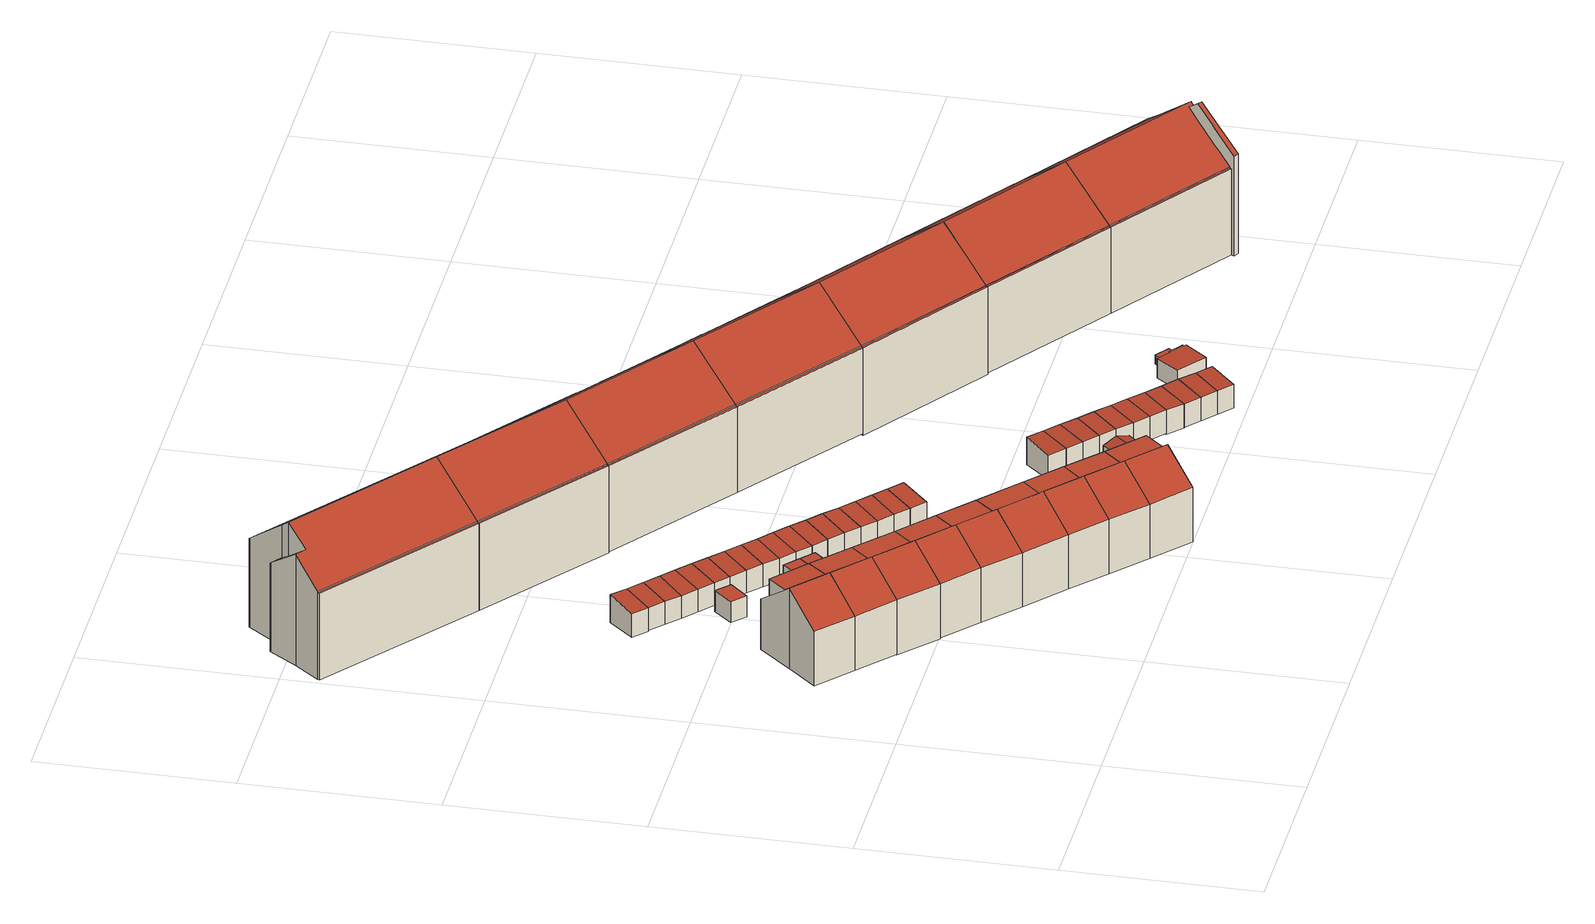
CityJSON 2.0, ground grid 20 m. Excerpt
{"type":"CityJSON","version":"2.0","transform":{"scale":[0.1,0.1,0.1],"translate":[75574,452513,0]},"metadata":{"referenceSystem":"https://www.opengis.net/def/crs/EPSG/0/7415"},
"CityObjects":{
"building1":{"type":"Building","attributes":{"Volume":315.46,"Dakoppervlakte":48.17,"Muuroppervlakte":195.97,"Vloeroppervlakte":41.1,"hoogte_Z_max_in_m_NAP":9.95,"GEB_DOEL":"woonfunctie","dateOfConstruction":"1934-01-01","measuredHeight":8.97},"geometry":[{"type":"Solid","lod":"2","boundaries":[[[[0,1,2,3,4,5,6,7,8,9,10]],[[11,12,13,14]],[[15,16,12,11]],[[15,17,18,16]],[[19,20,21,22,23]],[[8,7,18,17]],[[23,22,21,3,2,1]],[[19,11,14]],[[12,20,13]],[[6,5,4,3,21,20,12,16,18,7]],[[23,1,0,10,9,15,11,19]],[[14,13,20,19]],[[9,8,17,15]]]],"semantics":{"surfaces":[{"type":"GroundSurface"},{"type":"RoofSurface"},{"type":"WallSurface"}],"values":[[0,1,1,1,1,2,2,2,2,2,2,2,2]]}}]},
"building2":{"type":"Building","attributes":{"Volume":326.72,"Dakoppervlakte":49.92,"Muuroppervlakte":198.35,"Vloeroppervlakte":42.59,"hoogte_Z_max_in_m_NAP":9.95,"GEB_DOEL":"woonfunctie","dateOfConstruction":"1934-01-01","measuredHeight":8.97},"geometry":[{"type":"Solid","lod":"2","boundaries":[[[[4,3,24,25,26,27,28,29,7,6,5]],[[13,12,30,31]],[[16,32,30,12]],[[16,18,33,32]],[[20,34,35,36,21]],[[29,33,18,7]],[[28,32,33,29]],[[13,20,12]],[[31,30,34]],[[30,32,28,27,26,25,35,34]],[[7,18,16,12,20,21,3,4,5,6]],[[34,20,13,31]],[[21,36,35,25,24,3]]]],"semantics":{"surfaces":[{"type":"GroundSurface"},{"type":"RoofSurface"},{"type":"WallSurface"}],"values":[[0,1,1,1,1,2,2,2,2,2,2,2,2]]}}]},
"building3":{"type":"Building","attributes":{"Volume":353.32,"Dakoppervlakte":56.88,"Muuroppervlakte":211.05,"Vloeroppervlakte":51.11,"hoogte_Z_max_in_m_NAP":9.95,"GEB_DOEL":"woonfunctie","dateOfConstruction":"1934-01-01","measuredHeight":9.05},"geometry":[{"type":"Solid","lod":"2","boundaries":[[[[37,38,39,40,41,42,43,44,45,46,47,48,49,50]],[[51,52,53,54]],[[31,30,55,56]],[[32,57,55,30]],[[58,35,34,59,60]],[[32,33,61,57]],[[37,50,33,32]],[[49,61,33,50]],[[57,61,49,48,47,46,45,60,59,55]],[[35,40,39,38,37,32,30,34]],[[44,43,51,54]],[[43,42,52,51]],[[52,42,41,53]],[[58,60,45,44,54,53]],[[31,34,30]],[[56,55,59]],[[59,34,31,56]],[[41,40,35,58,53]]]],"semantics":{"surfaces":[{"type":"GroundSurface"},{"type":"RoofSurface"},{"type":"WallSurface"}],"values":[[0,1,1,1,1,1,2,2,2,2,2,2,2,2,2,2,2,2]]}}]},
"building4":{"type":"Building","attributes":{"Volume":19.25,"Dakoppervlakte":6.87,"Muuroppervlakte":30.76,"Vloeroppervlakte":6.82,"hoogte_Z_max_in_m_NAP":3.96,"GEB_DOEL":"onbekend","dateOfConstruction":"1934-01-01","measuredHeight":3.04},"geometry":[{"type":"Solid","lod":"2","boundaries":[[[[62,63,64,65,66]],[[67,68,69,70,71]],[[63,62,67,71]],[[65,69,68,67,62,66]],[[64,70,69,65]],[[71,70,64,63]]]],"semantics":{"surfaces":[{"type":"GroundSurface"},{"type":"RoofSurface"},{"type":"WallSurface"}],"values":[[0,1,2,2,2,2]]}}]},
"building5":{"type":"Building","attributes":{"Volume":18.91,"Dakoppervlakte":6.87,"Muuroppervlakte":30.23,"Vloeroppervlakte":6.82,"hoogte_Z_max_in_m_NAP":3.96,"GEB_DOEL":"onbekend","dateOfConstruction":"1934-01-01","measuredHeight":3},"geometry":[{"type":"Solid","lod":"2","boundaries":[[[[72,73,74,75]],[[76,71,70,77]],[[72,75,71,76]],[[75,74,70,71]],[[73,77,70,74]],[[76,77,73,72]]]],"semantics":{"surfaces":[{"type":"GroundSurface"},{"type":"RoofSurface"},{"type":"WallSurface"}],"values":[[0,1,2,2,2,2]]}}]},
"building6":{"type":"Building","attributes":{"Volume":347.37,"Dakoppervlakte":59.41,"Muuroppervlakte":209.06,"Vloeroppervlakte":52.23,"hoogte_Z_max_in_m_NAP":9.95,"GEB_DOEL":"woonfunctie","dateOfConstruction":"1934-01-01","measuredHeight":8.93},"geometry":[{"type":"Solid","lod":"2","boundaries":[[[[78,79,80,81,82,83,84,85,86,87,88,89,90,91]],[[92,93,94,95,96]],[[55,97,98,56]],[[57,99,97,55]],[[57,61,100,99]],[[101,102,103,60,59]],[[80,79,61,57]],[[79,78,100,61]],[[100,78,91,90,89,88,93,102,101,97,99]],[[88,87,94,93]],[[94,87,86,95]],[[95,86,85,84,92,96]],[[92,103,102,93]],[[59,55,56]],[[97,101,98]],[[60,83,82,81,80,57,55,59]],[[101,59,56,98]],[[60,103,92,84,83]]]],"semantics":{"surfaces":[{"type":"GroundSurface"},{"type":"RoofSurface"},{"type":"WallSurface"}],"values":[[0,1,1,1,1,1,2,2,2,2,2,2,2,2,2,2,2,2]]}}]},
"building7":{"type":"Building","attributes":{"Volume":11.94,"Dakoppervlakte":5.07,"Muuroppervlakte":21.43,"Vloeroppervlakte":5.07,"hoogte_Z_max_in_m_NAP":3.41,"GEB_DOEL":"onbekend","dateOfConstruction":"1934-01-01","measuredHeight":2.35},"geometry":[{"type":"Solid","lod":"2","boundaries":[[[[104,105,106,107]],[[108,109,110,111]],[[104,107,109,108]],[[107,106,110,109]],[[105,111,110,106]],[[105,104,108,111]]]],"semantics":{"surfaces":[{"type":"GroundSurface"},{"type":"RoofSurface"},{"type":"WallSurface"}],"values":[[0,1,2,2,2,2]]}}]},
"building8":{"type":"Building","attributes":{"Volume":18.91,"Dakoppervlakte":6.87,"Muuroppervlakte":30.24,"Vloeroppervlakte":6.82,"hoogte_Z_max_in_m_NAP":3.96,"GEB_DOEL":"onbekend","dateOfConstruction":"1934-01-01","measuredHeight":3},"geometry":[{"type":"Solid","lod":"2","boundaries":[[[[112,73,72,113]],[[114,115,76,77]],[[115,114,112,113]],[[113,72,76,115]],[[72,73,77,76]],[[73,112,114,77]]]],"semantics":{"surfaces":[{"type":"GroundSurface"},{"type":"RoofSurface"},{"type":"WallSurface"}],"values":[[0,1,2,2,2,2]]}}]},
"building9":{"type":"Building","attributes":{"Volume":18.9,"Dakoppervlakte":6.87,"Muuroppervlakte":30.21,"Vloeroppervlakte":6.82,"hoogte_Z_max_in_m_NAP":3.96,"GEB_DOEL":"onbekend","dateOfConstruction":"1934-01-01","measuredHeight":2.99},"geometry":[{"type":"Solid","lod":"2","boundaries":[[[[116,117,112,113]],[[118,115,114,119]],[[116,113,115,118]],[[113,112,114,115]],[[117,119,114,112]],[[118,119,117,116]]]],"semantics":{"surfaces":[{"type":"GroundSurface"},{"type":"RoofSurface"},{"type":"WallSurface"}],"values":[[0,1,2,2,2,2]]}}]},
"building10":{"type":"Building","attributes":{"Volume":2790.19,"Dakoppervlakte":293.76,"Muuroppervlakte":685.1,"Vloeroppervlakte":238.88,"hoogte_Z_max_in_m_NAP":15.09,"GEB_DOEL":"woonfunctie","dateOfConstruction":"1950-01-01","measuredHeight":14.23},"geometry":[{"type":"Solid","lod":"2","boundaries":[[[[120,121,122,123,124,125,126,127,128,129,130,131,132,133,134,135]],[[136,137,138,139]],[[140,141,142,143,144]],[[145,146,147,148]],[[143,142,149,150,151,152]],[[153,154,155,152,151]],[[156,157,158,159,160]],[[161,162,163]],[[135,134,138,137]],[[120,136,139,121]],[[135,137,136,120]],[[140,124,123,141]],[[142,141,123,122]],[[145,148,147,160,127,126,125]],[[149,142,122,121,139]],[[153,151,150,138,134,133,132,163]],[[124,140,155]],[[128,159,158,129]],[[127,160,159,128]],[[132,131,161,163]],[[162,161,131,130,157]],[[130,129,158,157]],[[146,156,160,147]],[[157,156,146,145,154,153,163,162]],[[144,143,152]],[[140,144,152,155]],[[139,138,150,149]],[[125,124,155,154,145]]]],"semantics":{"surfaces":[{"type":"GroundSurface"},{"type":"RoofSurface"},{"type":"WallSurface"}],"values":[[0,1,1,1,1,1,1,1,2,2,2,2,2,2,2,2,2,2,2,2,2,2,2,2,2,2,2,2]]}}]},
"building11":{"type":"Building","attributes":{"Volume":349.95,"Dakoppervlakte":60.11,"Muuroppervlakte":209.84,"Vloeroppervlakte":52.99,"hoogte_Z_max_in_m_NAP":9.95,"GEB_DOEL":"woonfunctie","dateOfConstruction":"1934-01-01","measuredHeight":8.97},"geometry":[{"type":"Solid","lod":"2","boundaries":[[[[164,165,166,167,168,169,78,91,90,89,88,87]],[[93,170,171,94]],[[97,172,173,98]],[[172,97,99,174]],[[175,174,99,100]],[[176,177,102,101]],[[91,78,100,99,97,101,102,93,88,89,90]],[[78,169,175,100]],[[93,94,87,88]],[[170,165,164,171]],[[94,171,164,87]],[[177,170,93,102]],[[101,97,98]],[[172,176,173]],[[172,174,168,167,166,165,170,177,176]],[[98,173,176,101]],[[168,174,175,169]]]],"semantics":{"surfaces":[{"type":"GroundSurface"},{"type":"RoofSurface"},{"type":"WallSurface"}],"values":[[0,1,1,1,1,1,2,2,2,2,2,2,2,2,2,2,2]]}}]},
"building12":{"type":"Building","attributes":{"Volume":18.87,"Dakoppervlakte":6.87,"Muuroppervlakte":30.16,"Vloeroppervlakte":6.82,"hoogte_Z_max_in_m_NAP":3.96,"GEB_DOEL":"onbekend","dateOfConstruction":"1934-01-01","measuredHeight":2.99},"geometry":[{"type":"Solid","lod":"2","boundaries":[[[[178,117,116,179]],[[180,181,118,119]],[[181,180,178,179]],[[179,116,118,181]],[[116,117,119,118]],[[117,178,180,119]]]],"semantics":{"surfaces":[{"type":"GroundSurface"},{"type":"RoofSurface"},{"type":"WallSurface"}],"values":[[0,1,2,2,2,2]]}}]},
"building13":{"type":"Building","attributes":{"Volume":18.76,"Dakoppervlakte":6.87,"Muuroppervlakte":30,"Vloeroppervlakte":6.82,"hoogte_Z_max_in_m_NAP":3.96,"GEB_DOEL":"onbekend","dateOfConstruction":"1934-01-01","measuredHeight":2.97},"geometry":[{"type":"Solid","lod":"2","boundaries":[[[[179,182,183,178]],[[184,185,181,180]],[[184,183,182,185]],[[182,179,181,185]],[[179,178,180,181]],[[183,184,180,178]]]],"semantics":{"surfaces":[{"type":"GroundSurface"},{"type":"RoofSurface"},{"type":"WallSurface"}],"values":[[0,1,2,2,2,2]]}}]},
"building14":{"type":"Building","attributes":{"Volume":11.96,"Dakoppervlakte":4.92,"Muuroppervlakte":21.8,"Vloeroppervlakte":4.92,"hoogte_Z_max_in_m_NAP":3.41,"GEB_DOEL":"onbekend","dateOfConstruction":"1934-01-01","measuredHeight":2.43},"geometry":[{"type":"Solid","lod":"2","boundaries":[[[[186,187,188,189]],[[190,191,192,193]],[[186,189,191,190]],[[189,188,192,191]],[[192,188,187,193]],[[186,190,193,187]]]],"semantics":{"surfaces":[{"type":"GroundSurface"},{"type":"RoofSurface"},{"type":"WallSurface"}],"values":[[0,1,2,2,2,2]]}}]},
"building15":{"type":"Building","attributes":{"Volume":18.87,"Dakoppervlakte":6.87,"Muuroppervlakte":30.16,"Vloeroppervlakte":6.82,"hoogte_Z_max_in_m_NAP":3.96,"GEB_DOEL":"onbekend","dateOfConstruction":"1934-01-01","measuredHeight":2.99},"geometry":[{"type":"Solid","lod":"2","boundaries":[[[[182,194,195,183]],[[196,197,185,184]],[[197,196,195,194]],[[194,182,185,197]],[[182,183,184,185]],[[183,195,196,184]]]],"semantics":{"surfaces":[{"type":"GroundSurface"},{"type":"RoofSurface"},{"type":"WallSurface"}],"values":[[0,1,2,2,2,2]]}}]},
"building16":{"type":"Building","attributes":{"Volume":11.28,"Dakoppervlakte":4.73,"Muuroppervlakte":21.03,"Vloeroppervlakte":4.73,"hoogte_Z_max_in_m_NAP":3.41,"GEB_DOEL":"onbekend","dateOfConstruction":"1934-01-01","measuredHeight":2.39},"geometry":[{"type":"Solid","lod":"2","boundaries":[[[[186,189,198,199]],[[200,191,190,201]],[[186,199,201,190]],[[199,198,200,201]],[[189,191,200,198]],[[189,186,190,191]]]],"semantics":{"surfaces":[{"type":"GroundSurface"},{"type":"RoofSurface"},{"type":"WallSurface"}],"values":[[0,1,2,2,2,2]]}}]},
"building17":{"type":"Building","attributes":{"Volume":404.03,"Dakoppervlakte":69.57,"Muuroppervlakte":220.09,"Vloeroppervlakte":61.4,"hoogte_Z_max_in_m_NAP":9.95,"GEB_DOEL":"woonfunctie","dateOfConstruction":"1934-01-01","measuredHeight":8.97},"geometry":[{"type":"Solid","lod":"2","boundaries":[[[[202,203,204,205,206,169,168,167,166,165,164,207,208]],[[209,210,211,171,170]],[[173,172,212,213]],[[174,214,212,172]],[[174,175,215,214]],[[177,176,216,217]],[[168,169,175,174,172,176,177,170,165,166,167]],[[206,215,175,169]],[[164,165,170,171]],[[202,208,210,209]],[[210,208,207,164,171,211]],[[170,177,217,209]],[[176,172,173]],[[212,216,213]],[[216,212,214,205,204,203,202,209,217]],[[173,213,216,176]],[[206,205,214,215]]]],"semantics":{"surfaces":[{"type":"GroundSurface"},{"type":"RoofSurface"},{"type":"WallSurface"}],"values":[[0,1,1,1,1,1,2,2,2,2,2,2,2,2,2,2,2]]}}]},
"building18":{"type":"Building","attributes":{"Volume":18.71,"Dakoppervlakte":6.87,"Muuroppervlakte":29.9,"Vloeroppervlakte":6.82,"hoogte_Z_max_in_m_NAP":3.96,"GEB_DOEL":"onbekend","dateOfConstruction":"1934-01-01","measuredHeight":2.97},"geometry":[{"type":"Solid","lod":"2","boundaries":[[[[218,195,194,219]],[[196,220,221,197]],[[219,194,197,221]],[[194,195,196,197]],[[218,220,196,195]],[[221,220,218,219]]]],"semantics":{"surfaces":[{"type":"GroundSurface"},{"type":"RoofSurface"},{"type":"WallSurface"}],"values":[[0,1,2,2,2,2]]}}]},
"building19":{"type":"Building","attributes":{"Volume":18.66,"Dakoppervlakte":6.87,"Muuroppervlakte":29.83,"Vloeroppervlakte":6.82,"hoogte_Z_max_in_m_NAP":3.96,"GEB_DOEL":"onbekend","dateOfConstruction":"1934-01-01","measuredHeight":2.96},"geometry":[{"type":"Solid","lod":"2","boundaries":[[[[222,218,219,223]],[[224,225,221,220]],[[224,222,223,225]],[[223,219,221,225]],[[219,218,220,221]],[[218,222,224,220]]]],"semantics":{"surfaces":[{"type":"GroundSurface"},{"type":"RoofSurface"},{"type":"WallSurface"}],"values":[[0,1,2,2,2,2]]}}]},
"building20":{"type":"Building","attributes":{"Volume":348.16,"Dakoppervlakte":60,"Muuroppervlakte":209.13,"Vloeroppervlakte":52.87,"hoogte_Z_max_in_m_NAP":9.95,"GEB_DOEL":"woonfunctie","dateOfConstruction":"1934-01-01","measuredHeight":8.94},"geometry":[{"type":"Solid","lod":"2","boundaries":[[[[226,227,228,206,205,204,203,202,208,229,230,231,232]],[[210,209,233,234,235]],[[236,213,212,237]],[[214,238,237,212]],[[215,239,238,214]],[[217,216,240,241]],[[205,206,215,214]],[[206,228,239,215]],[[230,234,233,231]],[[210,235,234,230,229,208]],[[209,210,208,202]],[[209,217,241,233]],[[237,240,236]],[[213,216,212]],[[239,228,227,226,232,231,233,241,240,237,238]],[[213,236,240,216]],[[216,217,209,202,203,204,205,214,212]]]],"semantics":{"surfaces":[{"type":"GroundSurface"},{"type":"RoofSurface"},{"type":"WallSurface"}],"values":[[0,1,1,1,1,1,2,2,2,2,2,2,2,2,2,2,2]]}}]},
"building21":{"type":"Building","attributes":{"Volume":18.79,"Dakoppervlakte":6.87,"Muuroppervlakte":30.03,"Vloeroppervlakte":6.82,"hoogte_Z_max_in_m_NAP":3.96,"GEB_DOEL":"onbekend","dateOfConstruction":"1934-01-01","measuredHeight":2.98},"geometry":[{"type":"Solid","lod":"2","boundaries":[[[[242,222,223,243]],[[244,245,225,224]],[[245,244,242,243]],[[243,223,225,245]],[[223,222,224,225]],[[242,244,224,222]]]],"semantics":{"surfaces":[{"type":"GroundSurface"},{"type":"RoofSurface"},{"type":"WallSurface"}],"values":[[0,1,2,2,2,2]]}}]},
"building22":{"type":"Building","attributes":{"Volume":18.78,"Dakoppervlakte":6.87,"Muuroppervlakte":30.02,"Vloeroppervlakte":6.82,"hoogte_Z_max_in_m_NAP":3.96,"GEB_DOEL":"onbekend","dateOfConstruction":"1934-01-01","measuredHeight":2.98},"geometry":[{"type":"Solid","lod":"2","boundaries":[[[[246,242,243,247]],[[248,249,245,244]],[[248,246,247,249]],[[247,243,245,249]],[[243,242,244,245]],[[242,246,248,244]]]],"semantics":{"surfaces":[{"type":"GroundSurface"},{"type":"RoofSurface"},{"type":"WallSurface"}],"values":[[0,1,2,2,2,2]]}}]},
"building23":{"type":"Building","attributes":{"Volume":18.88,"Dakoppervlakte":6.87,"Muuroppervlakte":30.17,"Vloeroppervlakte":6.82,"hoogte_Z_max_in_m_NAP":3.96,"GEB_DOEL":"onbekend","dateOfConstruction":"1934-01-01","measuredHeight":2.99},"geometry":[{"type":"Solid","lod":"2","boundaries":[[[[247,250,251,246]],[[252,253,249,248]],[[253,252,251,250]],[[250,247,249,253]],[[247,246,248,249]],[[246,251,252,248]]]],"semantics":{"surfaces":[{"type":"GroundSurface"},{"type":"RoofSurface"},{"type":"WallSurface"}],"values":[[0,1,2,2,2,2]]}}]},
"building24":{"type":"Building","attributes":{"Volume":347.75,"Dakoppervlakte":59.73,"Muuroppervlakte":209.88,"Vloeroppervlakte":68.62,"hoogte_Z_max_in_m_NAP":9.95,"GEB_DOEL":"woonfunctie","dateOfConstruction":"1934-01-01","measuredHeight":8.98},"geometry":[{"type":"Solid","lod":"2","boundaries":[[[[254,255,256,257,258,259,228,227,226,232,231,230,260]],[[234,233,261,262,263]],[[264,236,237,265]],[[238,266,265,237]],[[238,239,267,266]],[[241,240,268,269]],[[227,228,239,238,237,240,241,233,231,232,226]],[[267,239,228,259]],[[234,263,262,254,260,230]],[[234,230,231,233]],[[255,254,262,261]],[[261,233,241,269]],[[265,268,264]],[[236,240,237]],[[268,265,266,258,257,256,255,261,269]],[[240,236,264,268]],[[259,258,266,267]]]],"semantics":{"surfaces":[{"type":"GroundSurface"},{"type":"RoofSurface"},{"type":"WallSurface"}],"values":[[0,1,1,1,1,1,2,2,2,2,2,2,2,2,2,2,2]]}}]},
"building25":{"type":"Building","attributes":{"Volume":18.71,"Dakoppervlakte":6.87,"Muuroppervlakte":29.92,"Vloeroppervlakte":6.82,"hoogte_Z_max_in_m_NAP":3.96,"GEB_DOEL":"onbekend","dateOfConstruction":"1934-01-01","measuredHeight":2.97},"geometry":[{"type":"Solid","lod":"2","boundaries":[[[[270,271,251,250]],[[252,272,273,253]],[[270,250,253,273]],[[250,251,252,253]],[[271,272,252,251]],[[273,272,271,270]]]],"semantics":{"surfaces":[{"type":"GroundSurface"},{"type":"RoofSurface"},{"type":"WallSurface"}],"values":[[0,1,2,2,2,2]]}}]},
"building26":{"type":"Building","attributes":{"Volume":18.71,"Dakoppervlakte":6.87,"Muuroppervlakte":29.92,"Vloeroppervlakte":6.82,"hoogte_Z_max_in_m_NAP":3.96,"GEB_DOEL":"onbekend","dateOfConstruction":"1934-01-01","measuredHeight":2.97},"geometry":[{"type":"Solid","lod":"2","boundaries":[[[[274,275,271,270]],[[272,276,277,273]],[[274,270,273,277]],[[270,271,272,273]],[[275,276,272,271]],[[277,276,275,274]]]],"semantics":{"surfaces":[{"type":"GroundSurface"},{"type":"RoofSurface"},{"type":"WallSurface"}],"values":[[0,1,2,2,2,2]]}}]},
"building27":{"type":"Building","attributes":{"Volume":2349.4,"Dakoppervlakte":248.41,"Muuroppervlakte":610.45,"Vloeroppervlakte":204.71,"hoogte_Z_max_in_m_NAP":15.09,"GEB_DOEL":"woonfunctie","dateOfConstruction":"1950-01-01","measuredHeight":14.16},"geometry":[{"type":"Solid","lod":"2","boundaries":[[[[131,278,279,280,281,282,283,284,285,286,135,134,133,132]],[[287,151,150,288]],[[151,287,289,153]],[[290,291,292,293,294,295]],[[161,163,296,297]],[[298,299,300,301]],[[138,137,302,303]],[[151,133,134,138,150]],[[289,287,288,303,285,284,283,299]],[[151,153,163,132,133]],[[290,279,278,291]],[[280,279,290,295]],[[278,131,161,297,291]],[[296,292,291,297]],[[299,283,282,300]],[[301,300,282,281,294]],[[281,280,295,294]],[[294,293,298,301]],[[299,298,293,292,296,163,153,289]],[[138,134,135,137]],[[135,286,302,137]],[[285,303,302,286]],[[138,303,288,150]],[[163,161,131,132]]]],"semantics":{"surfaces":[{"type":"GroundSurface"},{"type":"RoofSurface"},{"type":"WallSurface"}],"values":[[0,1,1,1,1,1,1,2,2,2,2,2,2,2,2,2,2,2,2,2,2,2,2,2]]}}]},
"building28":{"type":"Building","attributes":{"Volume":367.83,"Dakoppervlakte":63.11,"Muuroppervlakte":213.91,"Vloeroppervlakte":55.67,"hoogte_Z_max_in_m_NAP":9.95,"GEB_DOEL":"woonfunctie","dateOfConstruction":"1934-01-01","measuredHeight":8.99},"geometry":[{"type":"Solid","lod":"2","boundaries":[[[[304,305,306,307,308,309,310,259,258,257,256,255,254]],[[261,311,312,313,262]],[[265,314,315,264]],[[314,265,266,316]],[[266,267,317,316]],[[318,319,269,268]],[[266,258,259,267]],[[317,267,259,310]],[[262,254,255,261]],[[312,311,306,305]],[[262,313,312,305,304,254]],[[261,269,319,311]],[[268,265,264]],[[314,318,315]],[[311,319,318,314,316,317,310,309,308,307,306]],[[264,315,318,268]],[[269,261,255,256,257,258,266,265,268]]]],"semantics":{"surfaces":[{"type":"GroundSurface"},{"type":"RoofSurface"},{"type":"WallSurface"}],"values":[[0,1,1,1,1,1,2,2,2,2,2,2,2,2,2,2,2]]}}]},
"building29":{"type":"Building","attributes":{"Volume":18.91,"Dakoppervlakte":6.87,"Muuroppervlakte":30.23,"Vloeroppervlakte":6.82,"hoogte_Z_max_in_m_NAP":3.96,"GEB_DOEL":"onbekend","dateOfConstruction":"1934-01-01","measuredHeight":2.99},"geometry":[{"type":"Solid","lod":"2","boundaries":[[[[320,321,275,274]],[[322,277,276,323]],[[320,274,277,322]],[[274,275,276,277]],[[321,323,276,275]],[[322,323,321,320]]]],"semantics":{"surfaces":[{"type":"GroundSurface"},{"type":"RoofSurface"},{"type":"WallSurface"}],"values":[[0,1,2,2,2,2]]}}]},
"building30":{"type":"Building","attributes":{"Volume":19.01,"Dakoppervlakte":6.87,"Muuroppervlakte":30.39,"Vloeroppervlakte":6.82,"hoogte_Z_max_in_m_NAP":3.96,"GEB_DOEL":"onbekend","dateOfConstruction":"1934-01-01","measuredHeight":3.01},"geometry":[{"type":"Solid","lod":"2","boundaries":[[[[324,321,320,325]],[[326,327,322,323]],[[327,326,324,325]],[[325,320,322,327]],[[320,321,323,322]],[[321,324,326,323]]]],"semantics":{"surfaces":[{"type":"GroundSurface"},{"type":"RoofSurface"},{"type":"WallSurface"}],"values":[[0,1,2,2,2,2]]}}]},
"building31":{"type":"Building","attributes":{"Volume":18.91,"Dakoppervlakte":6.87,"Muuroppervlakte":30.23,"Vloeroppervlakte":6.82,"hoogte_Z_max_in_m_NAP":3.96,"GEB_DOEL":"onbekend","dateOfConstruction":"1934-01-01","measuredHeight":2.99},"geometry":[{"type":"Solid","lod":"2","boundaries":[[[[325,328,329,324]],[[330,331,327,326]],[[330,329,328,331]],[[328,325,327,331]],[[325,324,326,327]],[[324,329,330,326]]]],"semantics":{"surfaces":[{"type":"GroundSurface"},{"type":"RoofSurface"},{"type":"WallSurface"}],"values":[[0,1,2,2,2,2]]}}]},
"building32":{"type":"Building","attributes":{"Volume":19.29,"Dakoppervlakte":6.87,"Muuroppervlakte":30.83,"Vloeroppervlakte":6.82,"hoogte_Z_max_in_m_NAP":3.96,"GEB_DOEL":"onbekend","dateOfConstruction":"1934-01-01","measuredHeight":3.05},"geometry":[{"type":"Solid","lod":"2","boundaries":[[[[332,333,334,335]],[[330,336,337,331]],[[335,334,331,337]],[[334,333,330,331]],[[332,336,330,333]],[[337,336,332,335]]]],"semantics":{"surfaces":[{"type":"GroundSurface"},{"type":"RoofSurface"},{"type":"WallSurface"}],"values":[[0,1,2,2,2,2]]}}]},
"building33":{"type":"Building","attributes":{"Volume":2341.61,"Dakoppervlakte":248.86,"Muuroppervlakte":607.67,"Vloeroppervlakte":206.89,"hoogte_Z_max_in_m_NAP":15.09,"GEB_DOEL":"woonfunctie","dateOfConstruction":"1950-01-01","measuredHeight":14.1},"geometry":[{"type":"Solid","lod":"2","boundaries":[[[[338,339,340,341,342,343,344,345,346,347,348,349,350,351]],[[352,287,288,353]],[[289,287,352,354]],[[355,356,357,358,359,360]],[[361,362,363,364]],[[365,366,300,299]],[[303,302,367,368]],[[352,350,349,364,354]],[[288,287,289,299,342,341,340,303]],[[352,353,368,351,350]],[[345,359,358,346]],[[345,344,360,359]],[[364,349,348,361]],[[347,346,358,357]],[[362,357,356,363]],[[343,342,299,300]],[[344,343,300,366,360]],[[365,355,360,366]],[[364,363,356,355,365,299,289,354]],[[340,339,302,303]],[[339,338,367,302]],[[368,367,338,351]],[[368,353,288,303]],[[347,357,362,361,348]]]],"semantics":{"surfaces":[{"type":"GroundSurface"},{"type":"RoofSurface"},{"type":"WallSurface"}],"values":[[0,1,1,1,1,1,1,2,2,2,2,2,2,2,2,2,2,2,2,2,2,2,2,2]]}}]},
"building34":{"type":"Building","attributes":{"Volume":20.26,"Dakoppervlakte":7.18,"Muuroppervlakte":31.57,"Vloeroppervlakte":7.15,"hoogte_Z_max_in_m_NAP":3.92,"GEB_DOEL":"onbekend","dateOfConstruction":"1934-01-01","measuredHeight":3.01},"geometry":[{"type":"Solid","lod":"2","boundaries":[[[[369,370,371,372]],[[373,374,375,376]],[[374,373,369,372]],[[372,371,375,374]],[[371,370,376,375]],[[370,369,373,376]]]],"semantics":{"surfaces":[{"type":"GroundSurface"},{"type":"RoofSurface"},{"type":"WallSurface"}],"values":[[0,1,2,2,2,2]]}}]},
"building35":{"type":"Building","attributes":{"Volume":16.98,"Dakoppervlakte":7.78,"Muuroppervlakte":24.14,"Vloeroppervlakte":7.41,"hoogte_Z_max_in_m_NAP":3.56,"GEB_DOEL":"onbekend","dateOfConstruction":"1934-01-01","measuredHeight":2.55},"geometry":[{"type":"Solid","lod":"2","boundaries":[[[[377,378,379,380,381,382,383]],[[384,385,386,387,388]],[[389,390,387,386]],[[388,379,378,377,385,384]],[[389,382,381,390]],[[380,387,390,381]],[[385,377,383,382,389,386]],[[380,379,388,387]]]],"semantics":{"surfaces":[{"type":"GroundSurface"},{"type":"RoofSurface"},{"type":"WallSurface"}],"values":[[0,1,1,2,2,2,2,2]]}}]},
"building36":{"type":"Building","attributes":{"Volume":20.48,"Dakoppervlakte":7.18,"Muuroppervlakte":31.92,"Vloeroppervlakte":7.14,"hoogte_Z_max_in_m_NAP":3.92,"GEB_DOEL":"onbekend","dateOfConstruction":"1934-01-01","measuredHeight":3.05},"geometry":[{"type":"Solid","lod":"2","boundaries":[[[[391,369,372,392]],[[393,394,374,373]],[[394,393,391,392]],[[392,372,374,394]],[[372,369,373,374]],[[369,391,393,373]]]],"semantics":{"surfaces":[{"type":"GroundSurface"},{"type":"RoofSurface"},{"type":"WallSurface"}],"values":[[0,1,2,2,2,2]]}}]},
"building37":{"type":"Building","attributes":{"Volume":19.96,"Dakoppervlakte":7.17,"Muuroppervlakte":31.12,"Vloeroppervlakte":7.14,"hoogte_Z_max_in_m_NAP":3.92,"GEB_DOEL":"onbekend","dateOfConstruction":"1934-01-01","measuredHeight":2.98},"geometry":[{"type":"Solid","lod":"2","boundaries":[[[[395,391,392,396]],[[393,397,398,394]],[[396,392,394,398]],[[392,391,393,394]],[[395,397,393,391]],[[398,397,395,396]]]],"semantics":{"surfaces":[{"type":"GroundSurface"},{"type":"RoofSurface"},{"type":"WallSurface"}],"values":[[0,1,2,2,2,2]]}}]},
"building38":{"type":"Building","attributes":{"Volume":19.81,"Dakoppervlakte":7.17,"Muuroppervlakte":30.89,"Vloeroppervlakte":7.13,"hoogte_Z_max_in_m_NAP":3.92,"GEB_DOEL":"onbekend","dateOfConstruction":"1934-01-01","measuredHeight":2.96},"geometry":[{"type":"Solid","lod":"2","boundaries":[[[[399,400,401,402]],[[403,404,398,397]],[[404,403,399,402]],[[402,401,398,404]],[[401,400,397,398]],[[400,399,403,397]]]],"semantics":{"surfaces":[{"type":"GroundSurface"},{"type":"RoofSurface"},{"type":"WallSurface"}],"values":[[0,1,2,2,2,2]]}}]},
"building39":{"type":"Building","attributes":{"Volume":19.73,"Dakoppervlakte":7.16,"Muuroppervlakte":30.78,"Vloeroppervlakte":7.12,"hoogte_Z_max_in_m_NAP":3.92,"GEB_DOEL":"onbekend","dateOfConstruction":"1934-01-01","measuredHeight":2.95},"geometry":[{"type":"Solid","lod":"2","boundaries":[[[[405,399,402,406]],[[407,408,404,403]],[[408,407,405,406]],[[404,408,406,402]],[[402,399,403,404]],[[405,407,403,399]]]],"semantics":{"surfaces":[{"type":"GroundSurface"},{"type":"RoofSurface"},{"type":"WallSurface"}],"values":[[0,1,2,2,2,2]]}}]},
"building40":{"type":"Building","attributes":{"Volume":19.54,"Dakoppervlakte":7.16,"Muuroppervlakte":30.48,"Vloeroppervlakte":7.12,"hoogte_Z_max_in_m_NAP":3.91,"GEB_DOEL":"onbekend","dateOfConstruction":"1934-01-01","measuredHeight":2.92},"geometry":[{"type":"Solid","lod":"2","boundaries":[[[[409,405,406,410]],[[411,412,408,407]],[[412,411,409,410]],[[408,412,410,406]],[[406,405,407,408]],[[405,409,411,407]]]],"semantics":{"surfaces":[{"type":"GroundSurface"},{"type":"RoofSurface"},{"type":"WallSurface"}],"values":[[0,1,2,2,2,2]]}}]},
"building41":{"type":"Building","attributes":{"Volume":19.69,"Dakoppervlakte":7.15,"Muuroppervlakte":30.73,"Vloeroppervlakte":7.11,"hoogte_Z_max_in_m_NAP":3.91,"GEB_DOEL":"onbekend","dateOfConstruction":"1934-01-01","measuredHeight":2.95},"geometry":[{"type":"Solid","lod":"2","boundaries":[[[[413,409,410,414]],[[415,416,412,411]],[[415,413,414,416]],[[414,410,412,416]],[[410,409,411,412]],[[413,415,411,409]]]],"semantics":{"surfaces":[{"type":"GroundSurface"},{"type":"RoofSurface"},{"type":"WallSurface"}],"values":[[0,1,2,2,2,2]]}}]},
"building42":{"type":"Building","attributes":{"Volume":20.05,"Dakoppervlakte":7.14,"Muuroppervlakte":31.3,"Vloeroppervlakte":7.11,"hoogte_Z_max_in_m_NAP":3.91,"GEB_DOEL":"onbekend","dateOfConstruction":"1934-01-01","measuredHeight":3},"geometry":[{"type":"Solid","lod":"2","boundaries":[[[[417,418,419,420]],[[421,422,416,415]],[[422,421,417,420]],[[420,419,416,422]],[[419,418,415,416]],[[418,417,421,415]]]],"semantics":{"surfaces":[{"type":"GroundSurface"},{"type":"RoofSurface"},{"type":"WallSurface"}],"values":[[0,1,2,2,2,2]]}}]},
"building43":{"type":"Building","attributes":{"Volume":2326.4,"Dakoppervlakte":247.78,"Muuroppervlakte":604.89,"Vloeroppervlakte":205.98,"hoogte_Z_max_in_m_NAP":15.09,"GEB_DOEL":"woonfunctie","dateOfConstruction":"1950-01-01","measuredHeight":14.08},"geometry":[{"type":"Solid","lod":"2","boundaries":[[[[423,424,338,351,350,349,348,425,426,427,428,429,430,431]],[[352,353,432,433]],[[434,354,352,433]],[[435,436,437,438,439,440]],[[361,364,441,442]],[[443,444,445,446]],[[447,368,367,448]],[[350,351,368,353,352]],[[434,433,432,447,423,431,430,446]],[[352,354,364,349,350]],[[426,437,436,427]],[[437,426,425,438]],[[361,442,438,425,348]],[[441,439,438,442]],[[429,443,446,430]],[[444,443,429,428,435]],[[436,435,428,427]],[[444,435,440,445]],[[446,445,440,439,441,364,354,434]],[[447,448,424,423]],[[351,338,367,368]],[[424,448,367,338]],[[432,353,368,447]],[[364,361,348,349]]]],"semantics":{"surfaces":[{"type":"GroundSurface"},{"type":"RoofSurface"},{"type":"WallSurface"}],"values":[[0,1,1,1,1,1,1,2,2,2,2,2,2,2,2,2,2,2,2,2,2,2,2,2]]}}]},
"building44":{"type":"Building","attributes":{"Volume":19.48,"Dakoppervlakte":7.14,"Muuroppervlakte":30.4,"Vloeroppervlakte":7.11,"hoogte_Z_max_in_m_NAP":3.91,"GEB_DOEL":"onbekend","dateOfConstruction":"1934-01-01","measuredHeight":2.92},"geometry":[{"type":"Solid","lod":"2","boundaries":[[[[449,450,451,452]],[[453,454,422,421]],[[453,449,452,454]],[[422,454,452,451]],[[451,450,421,422]],[[450,449,453,421]]]],"semantics":{"surfaces":[{"type":"GroundSurface"},{"type":"RoofSurface"},{"type":"WallSurface"}],"values":[[0,1,2,2,2,2]]}}]},
"building45":{"type":"Building","attributes":{"Volume":19.26,"Dakoppervlakte":7.13,"Muuroppervlakte":30.09,"Vloeroppervlakte":7.1,"hoogte_Z_max_in_m_NAP":3.91,"GEB_DOEL":"onbekend","dateOfConstruction":"1934-01-01","measuredHeight":2.89},"geometry":[{"type":"Solid","lod":"2","boundaries":[[[[455,449,452,456]],[[453,457,458,454]],[[456,452,454,458]],[[452,449,453,454]],[[455,457,453,449]],[[458,457,455,456]]]],"semantics":{"surfaces":[{"type":"GroundSurface"},{"type":"RoofSurface"},{"type":"WallSurface"}],"values":[[0,1,2,2,2,2]]}}]},
"building46":{"type":"Building","attributes":{"Volume":19.48,"Dakoppervlakte":7.13,"Muuroppervlakte":30.44,"Vloeroppervlakte":7.09,"hoogte_Z_max_in_m_NAP":3.91,"GEB_DOEL":"onbekend","dateOfConstruction":"1934-01-01","measuredHeight":2.92},"geometry":[{"type":"Solid","lod":"2","boundaries":[[[[459,455,456,460]],[[461,462,458,457]],[[462,461,459,460]],[[458,462,460,456]],[[456,455,457,458]],[[459,461,457,455]]]],"semantics":{"surfaces":[{"type":"GroundSurface"},{"type":"RoofSurface"},{"type":"WallSurface"}],"values":[[0,1,2,2,2,2]]}}]},
"building47":{"type":"Building","attributes":{"Volume":27.55,"Dakoppervlakte":14.3,"Muuroppervlakte":33.9,"Vloeroppervlakte":14.29,"hoogte_Z_max_in_m_NAP":3.25,"GEB_DOEL":"onbekend","dateOfConstruction":"1934-01-01","measuredHeight":2.27},"geometry":[{"type":"Solid","lod":"2","boundaries":[[[[463,464,465,466,467,468,469,470,471,472]],[[473,474,475,476,477,478,479,480]],[[481,482,483,484]],[[479,478,470,469]],[[480,468,467,484,473]],[[474,483,464,463,475]],[[463,472,476,475]],[[472,471,477,476]],[[470,478,477,471]],[[466,481,484,467]],[[481,466,465,482]],[[465,464,483,482]],[[473,484,483,474]],[[480,479,469,468]]]],"semantics":{"surfaces":[{"type":"GroundSurface"},{"type":"RoofSurface"},{"type":"WallSurface"}],"values":[[0,1,1,2,2,2,2,2,2,2,2,2,2,2]]}}]},
"building48":{"type":"Building","attributes":{"Volume":2370.11,"Dakoppervlakte":248.48,"Muuroppervlakte":616.6,"Vloeroppervlakte":203.95,"hoogte_Z_max_in_m_NAP":15.09,"GEB_DOEL":"woonfunctie","dateOfConstruction":"1950-01-01","measuredHeight":14.26},"geometry":[{"type":"Solid","lod":"2","boundaries":[[[[485,486,487,488,489,490,491,492,493,494,495,496,497,498]],[[432,499,500,433]],[[500,501,434,433]],[[502,503,504,505,506,507]],[[508,509,510,511]],[[443,446,512,513]],[[447,448,514,515]],[[501,500,490,489,511]],[[432,433,434,446,496,495,494,447]],[[491,490,500,499,515]],[[486,485,505,504]],[[505,485,498,506]],[[511,489,488,508]],[[504,503,487,486]],[[510,509,503,502]],[[513,506,498,497,443]],[[446,443,497,496]],[[507,506,513,512]],[[511,510,502,507,512,446,434,501]],[[447,494,493,448]],[[493,492,514,448]],[[515,514,492,491]],[[499,432,447,515]],[[488,487,503,509,508]]]],"semantics":{"surfaces":[{"type":"GroundSurface"},{"type":"RoofSurface"},{"type":"WallSurface"}],"values":[[0,1,1,1,1,1,1,2,2,2,2,2,2,2,2,2,2,2,2,2,2,2,2,2]]}}]},
"building49":{"type":"Building","attributes":{"Volume":2323.11,"Dakoppervlakte":246.45,"Muuroppervlakte":605.19,"Vloeroppervlakte":202.52,"hoogte_Z_max_in_m_NAP":15.09,"GEB_DOEL":"woonfunctie","dateOfConstruction":"1950-01-01","measuredHeight":14.12},"geometry":[{"type":"Solid","lod":"2","boundaries":[[[[516,517,518,519,520,521,522,523,524,525,526,527,528,529]],[[500,499,530,531]],[[500,531,532,501]],[[533,534,535,536,537,538]],[[539,540,541,542]],[[543,508,511,544]],[[545,546,515,514]],[[531,518,517,541,532]],[[499,500,501,511,524,523,522,515]],[[531,530,546,519,518]],[[527,535,534,528]],[[536,535,527,526]],[[529,533,539,542,516]],[[534,533,529,528]],[[539,533,538,540]],[[526,525,508,543,536]],[[511,508,525,524]],[[544,537,536,543]],[[541,540,538,537,544,511,501,532]],[[522,521,514,515]],[[520,545,514,521]],[[519,546,545,520]],[[530,499,515,546]],[[541,517,516,542]]]],"semantics":{"surfaces":[{"type":"GroundSurface"},{"type":"RoofSurface"},{"type":"WallSurface"}],"values":[[0,1,1,1,1,1,1,2,2,2,2,2,2,2,2,2,2,2,2,2,2,2,2,2]]}}]},
"building50":{"type":"Building","attributes":{"Volume":2366.01,"Dakoppervlakte":250.9,"Muuroppervlakte":636.18,"Vloeroppervlakte":206.37,"hoogte_Z_max_in_m_NAP":15.74,"GEB_DOEL":"woonfunctie","dateOfConstruction":"1950-01-01","measuredHeight":14.75},"geometry":[{"type":"Solid","lod":"2","boundaries":[[[[547,548,549,550,551,552,553,554,555,556,520,519,518,517,516,557,558]],[[559,531,530,560,561,562,563]],[[559,564,565,532,531]],[[566,567,568,569,570,571]],[[572,573,574,575]],[[576,542,541,577]],[[578,579,546,545]],[[580,581,563,562]],[[582,581,580,583]],[[518,519,546,530,531]],[[565,564,551,550,573]],[[517,518,531,532,541]],[[569,558,557,570]],[[548,547,568,567]],[[569,568,547,558]],[[549,574,573,550]],[[548,567,575,574,549]],[[575,567,566,572]],[[541,542,516,517]],[[577,571,570,576]],[[573,572,566,571,577,541,532,565]],[[519,520,545,546]],[[556,578,545,520]],[[584,563,581]],[[582,583,555,554]],[[553,584,581,582,554]],[[560,530,546,579]],[[563,584,553,552,551,564,559]],[[578,556,555,583,580,562,561,560,579]],[[557,516,542,576,570]]]],"semantics":{"surfaces":[{"type":"GroundSurface"},{"type":"RoofSurface"},{"type":"WallSurface"}],"values":[[0,1,1,1,1,1,1,1,1,2,2,2,2,2,2,2,2,2,2,2,2,2,2,2,2,2,2,2,2,2]]}}]}
},
"vertices":[
[137,352,10],[145,362,10],[148,359,10],[182,330,10],[173,321,10],[156,301,10],[152,296,10],[125,266,10],[89,298,10],[116,328,10],[120,333,10],[120,333,94],[156,301,94],[173,321,94],[137,352,94],[116,328,99],[152,296,99],[89,298,70],[125,266,70],[137,352,75],[173,321,75],[182,330,66],[148,359,66],[145,362,66],
[187,325,10],[219,297,10],[211,287,10],[194,268,10],[189,263,10],[163,233,10],[194,268,94],[211,287,94],[189,263,99],[163,233,70],[211,287,75],[219,297,66],[187,325,66],
[189,263,9],[194,268,9],[211,287,9],[219,297,9],[233,285,9],[245,299,9],[267,281,9],[254,266,9],[258,263,9],[249,253,9],[232,234,9],[228,229,9],[201,199,9],[163,233,9],[267,281,32],[245,299,32],[233,285,34],[254,266,35],[232,234,94],[249,253,94],[228,229,99],[233,285,66],[249,253,75],[258,263,66],[201,199,70],
[167,513,9],[181,500,9],[158,474,9],[144,487,9],[145,488,9],[167,513,40],[145,488,35],[144,487,35],[158,474,35],[181,500,40],
[196,487,10],[173,461,10],[158,474,10],[181,500,10],[196,487,40],[173,461,35],
[238,167,10],[201,199,10],[228,229,10],[232,234,10],[249,253,10],[258,263,10],[261,260,10],[274,274,10],[277,278,10],[310,249,10],[294,231,10],[286,221,10],[269,202,10],[264,197,10],[261,260,38],[294,231,38],[310,249,38],[277,278,38],[274,274,38],[269,202,94],[286,221,94],[264,197,99],[238,167,70],[286,221,75],[294,231,66],[261,260,66],
[219,406,11],[201,387,11],[187,400,11],[205,419,11],[219,406,34],[205,419,34],[187,400,34],[201,387,34],
[187,448,10],[211,474,10],[187,448,35],[211,474,40],
[225,462,10],[202,435,10],[225,462,40],[202,435,35],
[5,762,9],[6,764,9],[27,790,9],[48,819,9],[60,810,9],[89,848,9],[97,842,9],[161,794,9],[165,799,9],[189,780,9],[185,775,9],[238,736,9],[237,735,9],[202,689,9],[166,642,9],[164,640,9],[5,762,105],[164,640,105],[166,642,105],[6,764,105],[60,810,107],[48,819,107],[27,790,132],[38,782,132],[53,802,114],[89,848,106],[160,793,106],[161,794,106],[97,842,106],[6,764,106],[166,642,106],[202,689,151],[53,802,151],[237,735,107],[89,848,107],[60,810,143],[160,793,39],[185,775,39],[189,780,39],[165,799,39],[161,794,39],[238,736,106],[185,775,106],[237,735,106],
[347,217,10],[331,199,10],[322,189,10],[305,170,10],[301,164,10],[274,134,10],[331,199,38],[347,217,38],[305,170,94],[322,189,94],[301,164,99],[274,134,70],[322,189,75],[331,199,66],
[217,422,10],[240,449,10],[217,422,35],[240,449,40],
[254,436,10],[231,410,10],[231,410,35],[254,436,40],
[263,333,10],[248,345,10],[265,365,10],[280,352,10],[263,333,34],[280,352,34],[265,365,34],[248,345,34],
[269,423,10],[246,397,10],[246,397,35],[269,423,40],
[294,340,10],[277,321,10],[294,340,34],[277,321,34],
[373,161,10],[365,152,10],[347,133,10],[343,128,10],[316,98,10],[354,210,10],[390,179,10],[373,161,38],[390,179,38],[354,210,38],[347,133,94],[365,152,94],[343,128,99],[316,98,70],[365,152,75],[373,161,66],
[261,384,10],[284,410,10],[261,384,35],[284,410,40],
[275,371,10],[298,397,10],[275,371,35],[298,397,40],
[383,101,10],[379,96,10],[352,66,10],[392,177,10],[425,148,10],[409,130,10],[401,120,10],[409,130,38],[425,148,38],[392,177,38],[401,120,94],[383,101,94],[379,96,99],[352,66,70],[401,120,75],[409,130,66],
[290,358,10],[313,385,10],[290,358,35],[313,385,40],
[304,345,10],[328,372,10],[304,345,35],[328,372,40],
[342,359,10],[319,333,10],[319,333,35],[342,359,40],
[461,116,10],[445,98,10],[436,88,10],[419,69,10],[415,64,10],[388,34,10],[445,130,10],[445,98,38],[461,116,38],[445,130,38],[436,88,94],[419,69,94],[415,64,99],[388,34,70],[436,88,75],[445,98,66],
[357,346,10],[334,320,10],[334,320,35],[357,346,40],
[371,333,10],[348,307,10],[348,307,35],[371,333,40],
[290,696,9],[294,700,9],[319,682,9],[315,677,9],[368,638,9],[367,636,9],[332,590,9],[297,543,9],[295,541,9],[332,590,151],[297,543,106],[367,636,107],[294,700,39],[290,696,39],[290,695,39],[314,676,39],[315,677,39],[319,682,39],[290,695,106],[290,696,106],[314,676,106],[367,636,106],[368,638,106],[315,677,106],[295,541,105],[297,543,105],
[466,112,10],[499,83,10],[483,65,10],[474,55,10],[457,36,10],[453,30,10],[427,0,10],[483,65,38],[499,83,38],[466,112,38],[457,36,94],[474,55,94],[453,30,99],[427,0,70],[474,55,75],[483,65,66],
[386,320,10],[363,294,10],[386,320,40],[363,294,35],
[378,281,10],[401,307,10],[378,281,35],[401,307,40],
[415,295,10],[392,268,10],[392,268,35],[415,295,40],
[407,255,9],[392,268,9],[415,295,9],[430,282,9],[407,255,35],[430,282,40],
[429,444,10],[295,541,10],[297,543,10],[332,590,10],[367,636,10],[368,638,10],[421,599,10],[425,604,10],[449,586,10],[446,581,10],[499,542,10],[499,541,10],[465,494,10],[431,446,10],[465,494,151],[431,446,106],[499,541,107],[420,598,39],[445,580,39],[446,581,39],[449,586,39],[425,604,39],[421,599,39],[499,542,106],[446,581,106],[445,580,106],[499,541,106],[420,598,106],[421,599,106],[429,444,105],[431,446,105],
[531,145,9],[515,159,9],[539,185,9],[554,172,9],[531,145,36],[554,172,39],[539,185,39],[515,159,36],
[577,93,10],[574,90,10],[562,75,10],[549,86,10],[537,96,10],[552,113,10],[564,103,10],[574,90,30],[577,93,30],[564,103,36],[549,86,36],[562,75,30],[552,113,31],[537,96,31],
[546,132,9],[569,159,9],[546,132,36],[569,159,39],
[561,119,9],[584,145,9],[561,119,36],[584,145,39],
[576,106,10],[561,119,10],[584,145,10],[599,132,10],[576,106,36],[599,132,39],
[591,92,10],[614,119,10],[591,92,36],[614,119,39],
[606,79,10],[629,106,10],[606,79,36],[629,106,39],
[621,66,10],[644,92,10],[621,66,36],[644,92,39],
[636,52,9],[621,66,9],[644,92,9],[659,79,9],[636,52,36],[659,79,39],
[563,351,10],[562,349,10],[553,504,10],[557,509,10],[581,491,10],[578,486,10],[632,448,10],[631,447,10],[597,399,10],[563,351,106],[597,399,151],[631,447,107],[578,486,39],[581,491,39],[557,509,39],[553,504,39],[552,503,39],[577,485,39],[552,503,106],[553,504,106],[632,448,106],[578,486,106],[577,485,106],[631,447,106],[563,351,105],[562,349,105],
[651,39,10],[636,52,10],[659,79,10],[675,66,10],[651,39,36],[675,66,39],
[666,26,10],[690,52,10],[666,26,36],[690,52,39],
[681,13,10],[705,39,10],[681,13,36],[705,39,39],
[734,86,10],[734,87,10],[747,103,10],[761,93,10],[749,77,10],[748,76,10],[751,74,10],[734,51,10],[704,73,10],[721,96,10],[749,77,33],[734,87,33],[734,86,32],[721,96,32],[704,73,31],[734,51,31],[751,74,32],[748,76,32],[761,93,20],[747,103,20],[734,87,20],[749,77,20],
[689,415,8],[714,398,8],[711,393,8],[765,356,8],[765,355,8],[732,306,8],[699,258,8],[698,256,8],[562,349,8],[563,351,8],[597,399,8],[631,447,8],[632,448,8],[686,410,8],[699,258,106],[732,306,151],[765,355,107],[710,392,39],[711,393,39],[714,398,39],[689,415,39],[686,410,39],[685,409,39],[765,356,106],[711,393,106],[710,392,106],[765,355,106],[685,409,106],[686,410,106],[698,256,105],[699,258,105],
[899,264,10],[899,263,10],[866,215,10],[833,166,10],[831,164,10],[698,256,10],[699,258,10],[732,306,10],[765,355,10],[765,356,10],[820,318,10],[823,323,10],[848,306,10],[845,301,10],[833,166,106],[866,215,151],[899,263,107],[845,301,39],[848,306,39],[823,323,39],[820,318,39],[819,317,39],[844,300,39],[845,301,106],[844,300,106],[899,263,106],[899,264,106],[820,318,106],[819,317,106],[831,164,105],[833,166,105],
[982,214,10],[979,209,10],[1036,170,10],[1035,170,10],[1027,158,10],[1002,121,10],[993,109,10],[966,68,10],[961,71,10],[962,74,10],[954,226,10],[957,231,10],[1002,121,151],[964,76,106],[989,112,139],[996,122,148],[1000,119,148],[1027,158,117],[1035,170,107],[979,208,39],[979,209,39],[982,214,39],[957,231,39],[954,226,39],[953,225,39],[979,208,106],[1035,170,106],[1036,170,106],[979,209,106],[954,226,106],[953,225,106],[962,74,105],[964,76,105],[989,112,157],[993,109,157],[966,68,120],[961,71,120],[993,109,139]
]}
